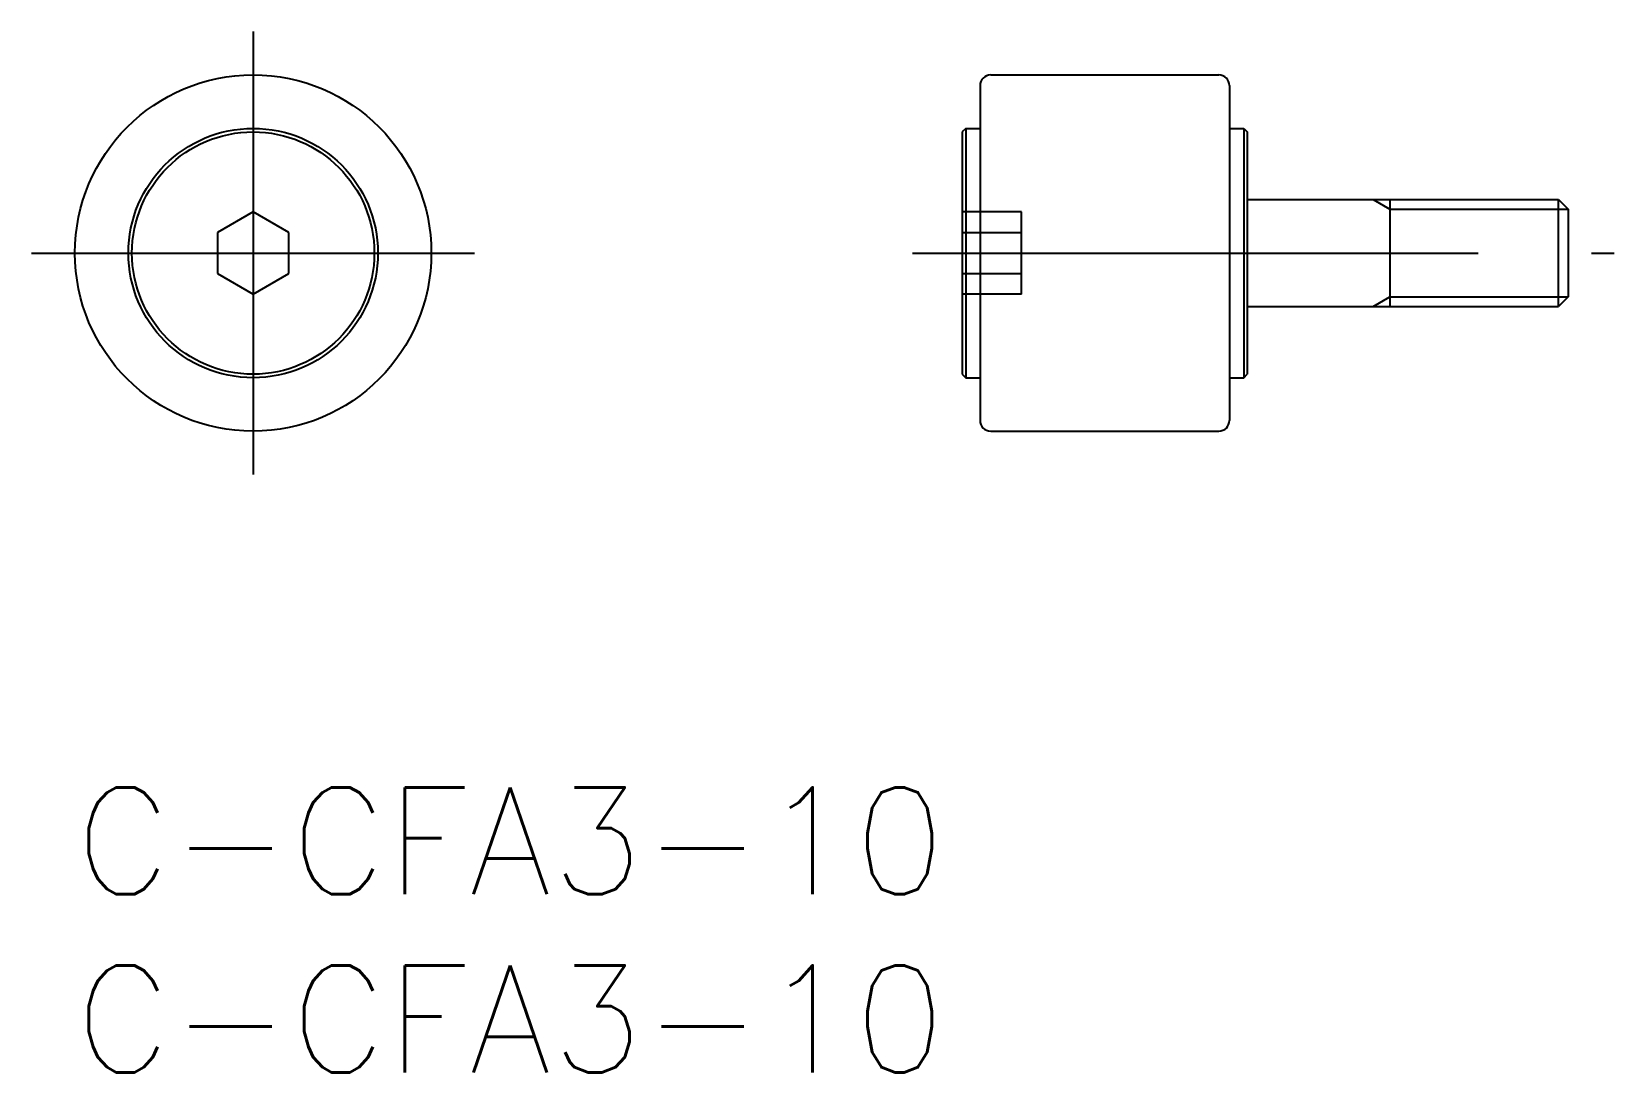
# Model space of a CAD drawing. Extents: x -1.2 to 43.2, y -8 to 21.2.
import ezdxf

# ---------------------------------------------------------------- set-up
doc = ezdxf.new("R2010")
doc.units = 0
doc.header["$LTSCALE"] = 0.5
doc.linetypes.add('CENTER', pattern=[50.8, 31.75, -6.35, 6.35, -6.35])
doc.linetypes.add('DASHED', pattern=[19.05, 12.7, -6.35])
for name, color, linetype in [('MSM_CENTER', 1, 'CENTER'), ('MSM_CONTINUOUS', 7, 'CONTINUOUS'), ('MSM_DASHED', 4, 'DASHED'), ('MSM_NARROW', 5, 'CONTINUOUS'), ('MSM_PART_NUMBER', 7, 'CONTINUOUS')]:
    doc.layers.add(name, color=color, linetype=linetype)
doc.styles.get("Standard").update_dxf_attribs({"font": 'txt.shx', "height": 3, "bigfont": 'bigfont.shx'})

# ---------------------------------------------------------------- blocks, each defined once
blk = doc.blocks.new('*U2')
at = {"layer": 'MSM_PART_NUMBER'}
blk.add_text('C-CFA3-10', height=3, dxfattribs=at).set_placement((0, -3))
blk = doc.blocks.new('*U3')
at = {"layer": 'MSM_PART_NUMBER'}
blk.add_text('C-CFA3-10', height=3, dxfattribs=at).set_placement((0, -8))

msp = doc.modelspace()

# ---------------------------------------------------------------- linework, layer by layer
at = {"layer": 'MSM_CENTER'}
for p, q in [((5, 21.216), (5, 8.784)), ((-1.216, 15), (11.216, 15)), ((23.505, 15), (43.198, 15))]:
    msp.add_line(p, q, dxfattribs=at)
at = {"layer": 'MSM_CONTINUOUS'}
for p, q in [((25.698, 20), (32.098, 20)), ((25.398, 19.7), (25.398, 10.3)), ((32.398, 19.7), (32.398, 10.3)), ((24.998, 18.5), (24.898, 18.4)), ((24.898, 18.4), (24.898, 11.6)), ((24.998, 18.5), (25.398, 18.5)), ((24.998, 18.5), (24.998, 11.5)), ((32.398, 18.5), (32.798, 18.5)), ((32.798, 18.5), (32.898, 18.4)), ((32.798, 18.5), (32.798, 11.5)), ((32.898, 18.4), (32.898, 11.6)), ((32.898, 16.5), (41.628, 16.5)), ((36.898, 16.5), (36.898, 13.5)), ((41.628, 13.5), (41.628, 16.5)), ((41.628, 16.5), (41.898, 16.23)), ((5, 16.155), (4, 15.577)), ((6, 15.577), (5, 16.155)), ((41.898, 16.23), (41.898, 13.771)), ((4, 15.577), (4, 14.423)), ((6, 14.423), (6, 15.577)), ((4, 14.423), (5, 13.845)), ((5, 13.845), (6, 14.423)), ((41.898, 13.771), (41.628, 13.5)), ((32.898, 13.5), (41.628, 13.5)), ((24.898, 11.6), (24.998, 11.5)), ((32.798, 11.5), (32.898, 11.6)), ((24.998, 11.5), (25.398, 11.5)), ((32.398, 11.5), (32.798, 11.5)), ((25.698, 10), (32.098, 10))]:
    msp.add_line(p, q, dxfattribs=at)
for radius in [5, 3.5, 3.4]:
    msp.add_circle((5, 15), radius, dxfattribs=at)
for centre, start, end in [((25.698, 19.7), 90, 180), ((32.098, 19.7), 0, 90), ((25.698, 10.3), 180, 270), ((32.098, 10.3), 270, 0)]:
    msp.add_arc(centre, 0.3, start, end, dxfattribs=at)
at = {"layer": 'MSM_DASHED'}
for p, q in [((26.565, 16.155), (24.898, 16.155)), ((26.565, 13.845), (26.565, 16.155)), ((24.898, 15.577), (26.565, 15.577)), ((24.898, 14.423), (26.565, 14.423)), ((26.565, 13.845), (24.898, 13.845))]:
    msp.add_line(p, q, dxfattribs=at)
at = {"layer": 'MSM_NARROW'}
for p, q in [((36.43, 16.5), (36.898, 16.23)), ((36.898, 16.23), (41.898, 16.23)), ((36.43, 13.5), (36.898, 13.771)), ((36.898, 13.771), (41.898, 13.771))]:
    msp.add_line(p, q, dxfattribs=at)

# ---------------------------------------------------------------- block references
at = {"layer": 'MSM_CONTINUOUS'}
for name in ['*U2', '*U3']:
    msp.add_blockref(name, (0, 0), dxfattribs=at)

doc.saveas('drawing.dxf')
